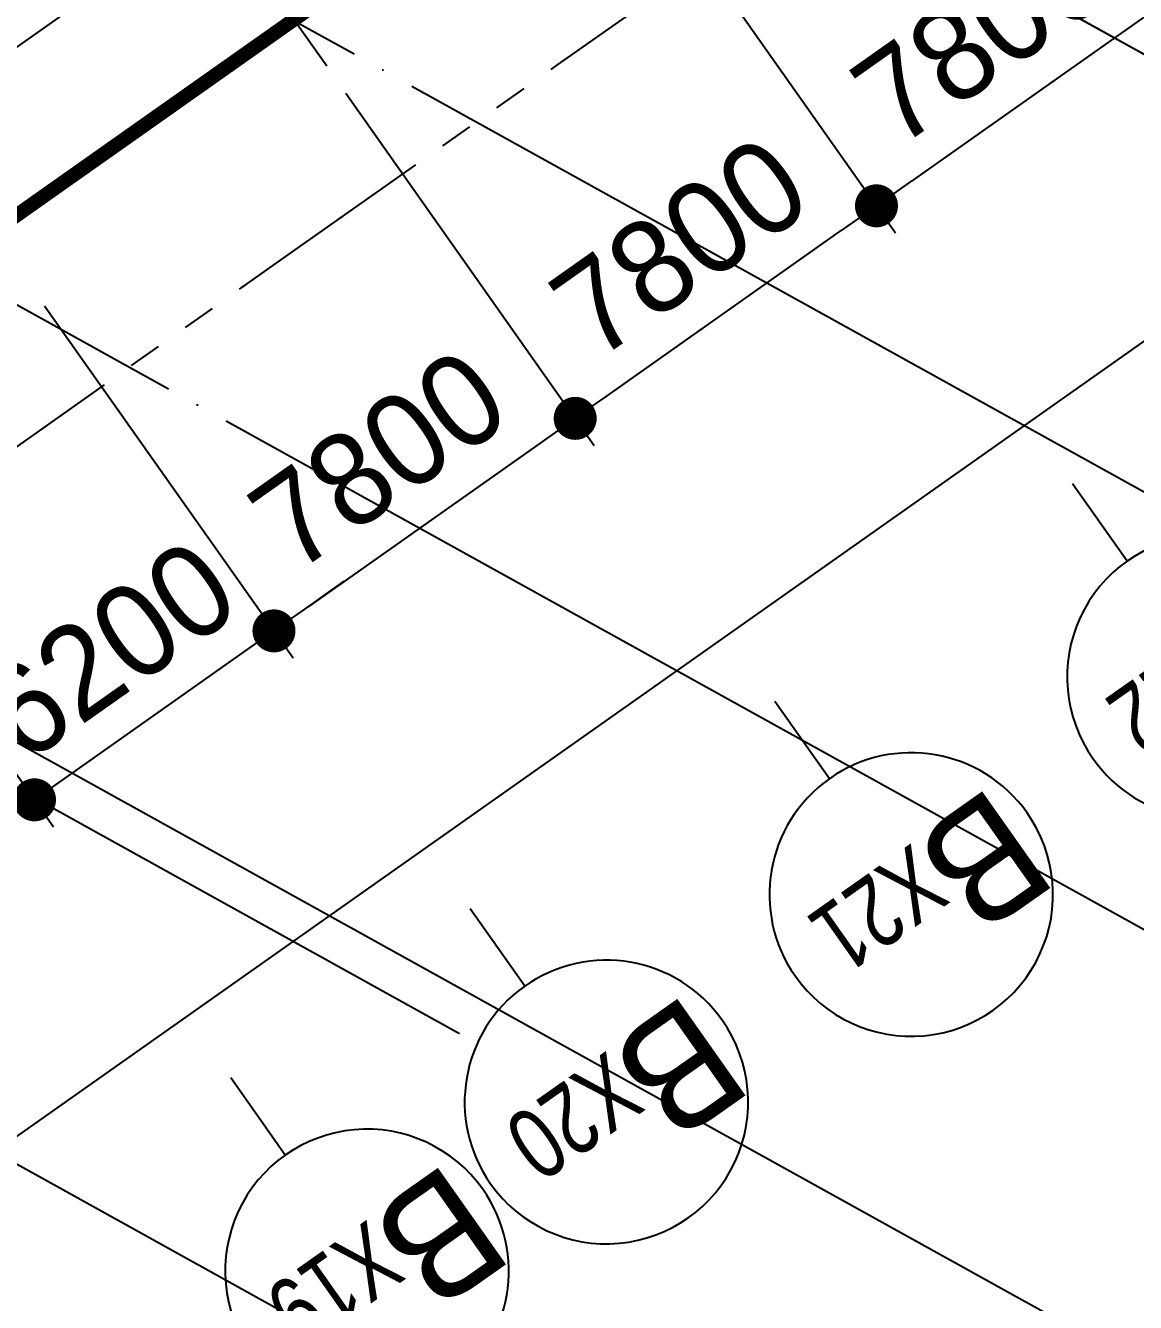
# Model space of a CAD drawing. Header units: millimetres. Extents: x -21000 to 567700, y 435000 to 850800.
# Drawn here: x 388425 to 411907, y 584986 to 612003 of the extents above; entities that cross this region are included whole.
import ezdxf
from ezdxf.enums import TextEntityAlignment as Align
from ezdxf.xclip import XClip

# ---------------------------------------------------------------- set-up
doc = ezdxf.new("R2010")
doc.units = ezdxf.units.MM
doc.header["$LTSCALE"] = 700
doc.header["$XCLIPFRAME"] = 2
for name, pattern in [('AB_Pbase$0$PHANTOMX2', [5, 2.5, -0.5, 0.5, -0.5, 0.5, -0.5]), ('AB_Pbase$0$주차장기둥$0$CEN', [62, 60, -1, 0, -1]), ('AB_Pbase$0$주차장기둥$0$PHANTOMX2', [5, 2.5, -0.5, 0.5, -0.5, 0.5, -0.5]), ('AB_Pbase$0$지하1층 동골조$0$PHANTOMX2', [5, 2.5, -0.5, 0.5, -0.5, 0.5, -0.5])]:
    doc.linetypes.add(name, pattern=pattern)
doc.layers.get('0').update_dxf_attribs({"color": 2})
doc.layers.get('Defpoints').update_dxf_attribs({"color": 171})
for name, color, linetype in [('AB_Pbase$0$ELE4', 4, 'Continuous'), ('AB_Pbase$0$HAT', 8, 'Continuous'), ('AB_Pbase$0$SITE', 3, 'AB_Pbase$0$PHANTOMX2'), ('AB_Pbase$0$주차장기둥$0$CEN_P', 244, 'AB_Pbase$0$주차장기둥$0$CEN'), ('p_구조전체평면도중심선$0$AXIS', 7, 'Continuous'), ('p_구조전체평면도중심선$0$DIM', 7, 'Continuous'), ('p_구조전체평면도중심선$0$SDIM', 4, 'Continuous')]:
    doc.layers.add(name, color=color, linetype=linetype)
doc.layers.add('AB_Pbase$0$주차장기둥$0$Defpoints1', color=235, linetype='Continuous', plot=False)
doc.layers.add('AB_Pbase$0$지하1층 동골조$0$Defpoints1', color=235, linetype='Continuous', plot=False)
doc.styles.add('p_구조전체평면도중심선$0$도면기준$0$울릉도L', font='')
doc.styles.add('p_구조전체평면도중심선$0$돋움', font='')
doc.styles.add('p_구조전체평면도중심선$0$돋음', font='')
doc.styles.get('p_구조전체평면도중심선$0$도면기준$0$울릉도L').set_extended_font_data('Dotum')
doc.styles.get('p_구조전체평면도중심선$0$돋움').set_extended_font_data('Dotum')
doc.styles.get('p_구조전체평면도중심선$0$돋음').set_extended_font_data('Dotum')
doc.dimstyles.new('p_구조전체평면도중심선$0$ADIM', dxfattribs={"dimscale": 700, "dimtxt": 3, "dimasz": 1.5, "dimexe": 1, "dimexo": 1, "dimgap": 1, "dimtad": 1, "dimdec": 0, "dimdsep": 46, "dimtxsty": 'p_구조전체평면도중심선$0$돋움', "dimblk1": 'p_구조전체평면도중심선$0$DOT', "dimblk2": 'p_구조전체평면도중심선$0$DOT', "dimsah": 1, "dimcen": 1, "dimdle": 1.5, "dimclrd": 7, "dimclre": 7, "dimclrt": 3, "dimadec": 0, "dimazin": 0, "dimtfac": 1, "dimtdec": 0, "dimtix": 1, "dimtmove": 2, "dimatfit": 3, "dimldrblk": 'p_구조전체평면도중심선$0$_Dot', "dimfxl": 1, "dimtvp": 1, "dimtolj": 1, "dimtzin": 0, "dimarcsym": 0})

# ---------------------------------------------------------------- blocks, each defined once
blk = doc.blocks.new('AB_Pbase$0$SITE0917')
at = {"layer": 'AB_Pbase$0$SITE', "ltscale": 4, "const_width": 300, "flags": 128}
blk.add_lwpolyline([(212875.5226913914, -144967.9436347186), (209905.5226933584, -142007.9436366707), (204835.5226932391, -136927.9436366707), (200145.5226933584, -132237.9436366707), (190405.5226933584, -122487.9436366707), (180635.5226933584, -112707.9436366707), (171033.5226932391, -103095.9436366707), (171033.5226932391, -103095.9436366707), (158735.5226932391, -90777.9436366707), (158735.5226932391, -90777.9436366707), (141625.5226933583, -73667.94363667071), (139745.5226933584, -71777.94363667071), (128759.6409070119, -60783.20940472186), (176825.0331493243, 583.6105911433698), (181317.818947874, 2777.893112093211), (191835.5271945819, 2802.053239092231), (195845.5271945819, 2812.053239077331), (208845.5271945819, 2852.053237184883), (221743.626651369, 2892.06873819232), (225744.6244504079, 2912.068728670478), (238651.5422055349, 2912.068728670478), (251950.5271831379, 2992.059489473701), (272862.9252507314, 3046.53267352283), (279849.1801639423, 3072.053239092231), (281852.1938052997, 3072.053239092231), (297941.9374233112, 3132.063512071967), (307300.7231212482, 3162.059619173408), (318838.3997646198, 3162.059619173408), (322371.2743030414, 3192.061496004463), (329338.4003864153, 3212.081973299385), (331330.7628819571, 3220.690180525184), (331828.2668988332, 3220.690180525184), (342782.7343594656, 3252.066224306822), (353879.1308360919, 3292.053239092231), (357878.2544476613, 3302.053239092231), (368882.1278186664, 3332.064130038023), (377971.3405453787, 3362.060725435615), (436462.7193828447, 3532.065694078803), (443895.9960361347, 3563.922595232725), (449423.0799442157, 3587.610097154975), (453866.1855809315, 1294.400056108832), (461852.4727513418, -10041.00862577557), (461003.7809254751, -14961.95677830279), (456209.7372966632, -18339.40897634625), (446979.5817219838, -24859.51969791949), (436111.4073863848, -32529.5719306618), (433801.8979336843, -34157.88618353009), (424034.6123463735, -41045.97189594805), (408709.4036403522, -51856.05716398358), (403261.4843479023, -55701.55064083635), (401223.9570653065, -57139.73365095258), (393879.0417897329, -62330.19515874983), (377929.971072875, -73579.24503590167), (370948.9851338491, -78503.33361700177), (368971.204642974, -79898.3752963692), (360220.8510434254, -86072.76474453509), (350807.3700215444, -92731.08049848676), (341600.0988155231, -99229.15493656695), (316997.7994954214, -116580.7778270542), (268640.302676879, -150722.1810577065), (261993.6253811941, -155385.4898631722), (240653.034370929, -170435.8783534616), (213592.7361332998, -144250.1070703864), (212875.5226913914, -144967.9436347186)], dxfattribs=at)
blk = doc.blocks.new('AB_Pbase$0$CO_110-2-B_1')
at = {"layer": 'AB_Pbase$0$HAT'}
h = blk.add_hatch(dxfattribs=at)
h.set_pattern_fill('_USER', color=256, scale=300, angle=1.27e-14, style=0, double=1, pattern_type=0)
h.set_pattern_definition([(360, (-579431.2451575457, -192254.434921809), (-4.26e-14, 300.0000000000001), []), (90, (-579431.2451575457, -192254.434921809), (-300.0000000000001, -4.26e-14), [])])
h.paths.add_polyline_path([(-87756.58783367462, -1480.001215872617), (-87756.5878336745, -3265.001215871686)])
edge = h.paths.add_edge_path()
edge.add_line((-90036.5632961461, -3265.000001043518), (-87756.5878336744, -3265.001215871397))
edge.add_line((-90036.5632961461, -3265.000001043518), (-87756.5878336744, -3265.001215871397))
blk = doc.blocks.new('AB_Pbase$0$지하1층 동골조')
at = {"layer": 'AB_Pbase$0$지하1층 동골조$0$Defpoints1', "linetype": 'AB_Pbase$0$지하1층 동골조$0$PHANTOMX2', "ltscale": 2}
blk.add_lwpolyline([(200766.8213119495, -65476.22522033812), (225366.821311942, -48126.22522035322), (234576.8213157725, -41626.22522035084), (246876.8213157725, -32926.22522032087), (252736.8213157583, -28796.22522035116), (254715.8213119523, -27400.22522035046), (261696.8213119425, -22476.22522033792), (277645.8213119581, -11227.22522033815), (285077.8213119452, -5975.225220350258), (285946.8213119448, -5361.225220321154), (286306.8213157666, -5106.22522035049), (287116.8213119528, -4536.225220320921), (295786.821311943, 1583.774779678963), (305746.8213119523, 8613.774779648811)], dxfattribs=at)
at = {"layer": 'AB_Pbase$0$지하1층 동골조$0$Defpoints1', "linetype": 'AB_Pbase$0$지하1층 동골조$0$PHANTOMX2', "ltscale": 2, "flags": 128}
blk.add_lwpolyline([(305495.9026907312, 13325.75480388157), (315263.1882780431, 20213.8405162844), (317572.6977307428, 21842.1547691825), (328440.8720663411, 29512.2070019088), (337671.02764102, 36032.31772346707), (342465.0712698323, 39409.76992152684), (343313.763095693, 44330.71807405451), (335327.4759252898, 55666.12675592343), (330884.3702885748, 57959.33679699717), (325357.2863804787, 57935.64929507562), (317924.009727196, 57903.7923939097), (259432.6308897287, 57733.78742527863), (250343.4181630166, 57703.79082986758), (239339.544792019, 57673.77993892255), (235340.4211804341, 57663.77993892226), (224244.0247038228, 57623.79292412015), (213289.5572431827, 57592.4168803686), (212792.0532263136, 57592.41688036814), (210799.6907307646, 57583.80867314234), (203832.5646473909, 57563.78819584782), (200299.6901089691, 57533.7863189886), (188762.0134655972, 57533.78631898906), (179403.2277676678, 57503.79021190275), (163313.4841496574, 57443.77993890532), (161310.4705083003, 57443.77993890561), (154324.2155950975, 57418.25937336619), (133411.8175274874, 57363.78618930367), (120112.8325498928, 57283.79542851622), (107205.9147947664, 57283.7954285146), (103204.9169957338, 57263.79543802055), (90306.81753893942, 57223.77993699867), (77306.81753893226, 57183.77993892121), (73296.81753893942, 57173.77993893699), (62779.10929223266, 57149.61981190787), (58286.32349368278, 54955.33729098766), (10220.93125137029, -6411.482704892172), (21206.81303770136, -17406.21693685569), (23086.81303771579, -19296.21693684105), (40196.81303759798, -36406.21693684201), (52494.81303759576, -48724.21693684242), (62096.81303771544, -58336.21693684224), (71866.8130377158, -68116.21693684178), (81606.81303771638, -77866.21693684097), (86296.81303759624, -82556.21693684217), (91366.81303771593, -87636.2169368267), (94336.81303573401, -90596.21693490571), (95054.02647765732, -89878.38037055836), (122114.3247152711, -116064.1516536176), (143454.9157255366, -101013.7631633271), (150101.5930212427, -96350.4543578931), (198459.089839779, -62209.05112723936), (223061.3891598729, -44857.42823672413), (232268.6603658942, -38359.35379867203), (241682.1413877831, -31701.0380447181), (250432.4949873314, -25526.64859652397), (252410.2754782063, -24131.60691718559), (259391.2614172247, -19207.51833607198), (275340.3321340906, -7958.46845893556), (282685.2474096659, -2768.006951123767), (284722.7746922598, -1329.823941022914), (290170.6939847022, 2515.66953584808)], close=True, dxfattribs=at)
blk = doc.blocks.new('AB_Pbase$0$AB_Pbase_지하1층_골조')
blk.add_line((270666.7988851521, 528593.1957365208), (441533.4427357911, 649150.7330312552))
blk = doc.blocks.new('AB_Pbase$0$주차장기둥$0$cen 2bl 지하')
at = {"layer": 'AB_Pbase$0$주차장기둥$0$CEN_P'}
blk.add_line((71415.06109497845, 154174.8429524932), (40928.29649940181, 168909.1367202584), dxfattribs=at)
at = {"layer": 'AB_Pbase$0$주차장기둥$0$CEN_P', "color": 5}
for p, q in [((-132795.7554591527, 162782.9533104155), (119274.2270253442, 162782.9533103718)), ((-57008.31645437511, 162782.9533104715), (119274.2270252226, 162782.9533104641)), ((-57008.31645437546, 154682.9533104611), (119274.2270252402, 154682.9533104473)), ((-57008.31645437636, 146582.9533105551), (119274.22702514, 146582.9533105355)), ((-60585.70226702042, 138482.9533104352), (119274.2270251826, 138482.9533103963)), ((-127185.7022670383, 130682.953310399), (119274.2270251849, 130682.9533104221))]:
    blk.add_line(p, q, dxfattribs=at)
blk = doc.blocks.new('AB_Pbase$0$주차장기둥')
at = {"layer": 'AB_Pbase$0$주차장기둥$0$Defpoints1', "linetype": 'AB_Pbase$0$주차장기둥$0$PHANTOMX2', "ltscale": 2}
blk.add_lwpolyline([(81498.73545854418, 89238.6311978714), (93649.14047274043, 116780.4205004952), (98195.9038347966, 127095.5086242098), (104258.2303900188, 140887.832458081), (107154.1235267135, 147446.0565271724), (108131.4644603008, 149661.9224266505), (111579.3019103464, 157478.095014184), (119456.599895364, 175334.7122317785), (123122.0873097751, 183664.3178655661), (123550.7323166629, 184638.1866750608), (123727.9778393475, 185042.1780455443), (124128.7116474789, 185947.9442454406), (128408.3191319689, 195659.1882326212), (133324.9877870936, 206814.8535796744)], dxfattribs=at)
at = {"rotation": 1.99999810188403}
blk.add_blockref('AB_Pbase$0$주차장기둥$0$cen 2bl 지하', (36991.78868371947, -11666.72538985428), dxfattribs=at)
blk = doc.blocks.new('AB_Pbase')
for name, p, rotation in [('AB_Pbase$0$AB_Pbase_지하1층_골조', (-6.7507498898e-06, -3.3393152989e-06), 359.9999999999999), ('AB_Pbase$0$주차장기둥', (231892.5219283827, 539971.4727125298), 329.0000000345588), ('AB_Pbase$0$지하1층 동골조', (146945.0535187308, 639965.19614713), 359.9999999999994), ('AB_Pbase$0$SITE0917', (28406.34386310187, 694336.9228469435), 359.9999999999983)]:
    blk.add_blockref(name, p, dxfattribs=dict(rotation=rotation))
at = {"layer": 'AB_Pbase$0$ELE4', "rotation": 60.99999813644301}
blk.add_blockref('AB_Pbase$0$CO_110-2-B_1', (438655.6231887233, 673429.3951409757), dxfattribs=at)
blk = doc.blocks.new('p_구조전체평면도중심선$0$DOT')
at = {"layer": 'p_구조전체평면도중심선$0$SDIM', "color": 0, "linetype": 'ByBlock'}
blk.add_line((-0.5, 0), (-1, 0), dxfattribs=at)
at = {"layer": 'p_구조전체평면도중심선$0$SDIM', "color": 0, "linetype": 'ByBlock', "const_width": 0.5}
blk.add_lwpolyline([(-0.25, 0, 1), (0.25, 0, 1)], format="xyb", close=True, dxfattribs=at)
blk = doc.blocks.new('*D160')
at = {"layer": 'Defpoints', "color": 0, "transparency": 16777216}
for p in [(354952.7413774853, -91267.45125712593), (348579.4395238509, -95764.23049145445), (353835.0580489948, -103213.0380808041)]:
    blk.add_point(p, dxfattribs=at)
at = {"layer": 'p_구조전체평면도중심선$0$DIM', "color": 7, "lineweight": -2, "transparency": 16777216}
for p, q in [((355356.2984882589, -91839.4142439914), (360611.9170134029, -99288.221833341)), ((348982.9966346245, -96336.19347831992), (354238.6151597684, -103785.0010676695)), ((359464.8080197043, -99240.88309048128), (354578.6099319199, -102688.4138367984))]:
    blk.add_line(p, q, dxfattribs=at)
at = {"layer": 'p_구조전체평면도중심선$0$DIM', "color": 7, "lineweight": -2, "transparency": 16777216, "xscale": 910, "yscale": 910, "zscale": 910}
for p, rotation in [((360208.3599026293, -98716.25884647555), 35.20545823933306), ((353835.0580489948, -103213.0380808041), 215.2054582393331)]:
    blk.add_blockref('p_구조전체평면도중심선$0$DOT', p, dxfattribs=dict(at, rotation=rotation))
at = {"layer": 'p_구조전체평면도중심선$0$DIM', "color": 3, "transparency": 16777216, "insert": (356052.4053157151, -99590.85079830851), "char_height": 1960, "attachment_point": 5, "rotation": 35.20545823933308, "style": 'p_구조전체평면도중심선$0$도면기준$0$울릉도L'}
blk.add_mtext('\\A1;7800', dxfattribs=at)
blk = doc.blocks.new('p_구조전체평면도중심선$0$_Dot')
at = {"color": 0, "linetype": 'ByBlock', "lineweight": -2}
blk.add_line((-0.5, 0), (-1, 0), dxfattribs=at)
at = {"color": 0, "linetype": 'ByBlock', "const_width": 0.5}
blk.add_lwpolyline([(-0.25, 0, 1), (0.25, 0, 1)], format="xyb", close=True, dxfattribs=at)
blk = doc.blocks.new('*D161')
at = {"layer": 'Defpoints', "color": 0, "transparency": 16777216}
for p in [(360018.6992611682, -87693.08827598742), (354952.7413774853, -91267.45125712597), (365274.3177860648, -95141.89586501103)]:
    blk.add_point(p, dxfattribs=at)
at = {"layer": 'p_구조전체평면도중심선$0$DIM', "color": 7, "lineweight": -2, "transparency": 16777216}
for p, q in [((360422.256371941, -88265.05126285346), (365677.8748968375, -95713.85885187707)), ((355356.2984882581, -91839.41424399201), (360611.9170131546, -99288.22183301562)), ((366017.8696689906, -94617.27162100645), (366761.4215519165, -94092.64737700191)), ((360208.3599023818, -98716.25884614958), (365274.3177860648, -95141.89586501103)), ((359464.8080194559, -99240.88309015415), (358721.25613653, -99765.50733415868))]:
    blk.add_line(p, q, dxfattribs=at)
at = {"layer": 'p_구조전체평면도중심선$0$DIM', "color": 7, "lineweight": -2, "transparency": 16777216, "xscale": 910, "yscale": 910, "zscale": 910}
for p, rotation in [((365274.3177860648, -95141.89586501103), 215.2054582392436), ((360208.3599023818, -98716.25884614958), 35.20545823924353)]:
    blk.add_blockref('p_구조전체평면도중심선$0$DOT', p, dxfattribs=dict(at, rotation=rotation))
at = {"layer": 'p_구조전체평면도중심선$0$DIM', "color": 3, "transparency": 16777216, "insert": (361772.0351841285, -95555.27969024736), "char_height": 1960, "attachment_point": 5, "rotation": 35.20545823924358, "style": 'p_구조전체평면도중심선$0$도면기준$0$울릉도L'}
blk.add_mtext('\\A1;6200', dxfattribs=at)
blk = doc.blocks.new('*D162')
at = {"layer": 'Defpoints', "color": 0, "transparency": 16777216}
for p in [(366392.0011148028, -83196.30904168898), (360018.6992611682, -87693.0882759875), (365274.3177863865, -95141.89586549209)]:
    blk.add_point(p, dxfattribs=at)
at = {"layer": 'p_구조전체평면도중심선$0$DIM', "color": 7, "lineweight": -2, "transparency": 16777216}
for p, q in [((366795.5582255746, -83768.27202855569), (372051.1767507929, -91217.07961806026)), ((360422.2563719401, -88265.0512628542), (365677.8748971584, -95713.85885235875)), ((370904.0677570943, -91169.74087519698), (366017.8696693132, -94617.2716214887))]:
    blk.add_line(p, q, dxfattribs=at)
at = {"layer": 'p_구조전체평면도중심선$0$DIM', "color": 7, "lineweight": -2, "transparency": 16777216, "xscale": 910, "yscale": 910, "zscale": 910}
for p, rotation in [((371647.619640021, -90645.11663119358), 35.20545823915281), ((365274.3177863865, -95141.89586549209), 215.2054582391528)]:
    blk.add_blockref('p_구조전체평면도중심선$0$DOT', p, dxfattribs=dict(at, rotation=rotation))
at = {"layer": 'p_구조전체평면도중심선$0$DIM', "color": 3, "transparency": 16777216, "insert": (367491.665053111, -91519.70858300847), "char_height": 1960, "attachment_point": 5, "rotation": 35.20545823915278, "style": 'p_구조전체평면도중심선$0$도면기준$0$울릉도L'}
blk.add_mtext('\\A1;7800', dxfattribs=at)
blk = doc.blocks.new('*D163')
at = {"layer": 'Defpoints', "color": 0, "transparency": 16777216}
for p in [(372765.3029684672, -78699.52980736061), (366392.0011148176, -83196.30904168895), (378020.9214934767, -86148.33739653762)]:
    blk.add_point(p, dxfattribs=at)
at = {"layer": 'p_구조전체평면도중심선$0$DIM', "color": 7, "lineweight": -2, "transparency": 16777216}
for p, q in [((373168.8600792402, -79271.4927942265), (378424.4786042498, -86720.30038340352)), ((366795.5582255907, -83768.27202855483), (372051.1767506002, -91217.07961773186)), ((372391.1715227528, -90120.49238686106), (377277.3696105511, -86672.9616405425))]:
    blk.add_line(p, q, dxfattribs=at)
at = {"layer": 'p_구조전체평면도중심선$0$DIM', "color": 7, "lineweight": -2, "transparency": 16777216, "xscale": 910, "yscale": 910, "zscale": 910}
for p, rotation in [((378020.9214934767, -86148.33739653762), 35.20545823926833), ((371647.6196398272, -90645.11663086596), 215.2054582392683)]:
    blk.add_blockref('p_구조전체평면도중심선$0$DOT', p, dxfattribs=dict(at, rotation=rotation))
at = {"layer": 'p_구조전체평면도중심선$0$DIM', "color": 3, "transparency": 16777216, "insert": (373864.9669065566, -87022.92934836936), "char_height": 1960, "attachment_point": 5, "rotation": 35.20545823926833, "style": 'p_구조전체평면도중심선$0$도면기준$0$울릉도L'}
blk.add_mtext('\\A1;7800', dxfattribs=at)
blk = doc.blocks.new('*D164')
at = {"layer": 'Defpoints', "color": 0, "transparency": 16777216}
for p in [(379138.6048221167, -74202.7505730321), (372765.3029684374, -78699.52980733084), (378020.9214933999, -86148.3373965249)]:
    blk.add_point(p, dxfattribs=at)
at = {"layer": 'p_구조전체평면도중심선$0$DIM', "color": 7, "lineweight": -2, "transparency": 16777216}
for p, q in [((379542.1619328867, -74774.71355990012), (384797.7804578492, -82223.52114909419)), ((373168.8600792074, -79271.49279419886), (378424.4786041699, -86720.30038339293)), ((383650.6714641508, -82176.1824062271), (378764.4733763284, -85623.71315252397))]:
    blk.add_line(p, q, dxfattribs=at)
at = {"layer": 'p_구조전체평면도중심선$0$DIM', "color": 7, "lineweight": -2, "transparency": 16777216, "xscale": 910, "yscale": 910, "zscale": 910}
for p, rotation in [((384394.2233470792, -81651.55816222617), 35.20545823896463), ((378020.9214933999, -86148.3373965249), 215.2054582389646)]:
    blk.add_blockref('p_구조전체평면도중심선$0$DOT', p, dxfattribs=dict(at, rotation=rotation))
at = {"layer": 'p_구조전체평면도중심선$0$DIM', "color": 3, "transparency": 16777216, "insert": (380238.2687601514, -82526.15011403801), "char_height": 1960, "attachment_point": 5, "rotation": 35.205458238964646, "style": 'p_구조전체평면도중심선$0$도면기준$0$울릉도L'}
blk.add_mtext('\\A1;7800', dxfattribs=at)
blk = doc.blocks.new('*D220')
at = {"layer": 'Defpoints', "color": 0, "transparency": 16777216}
for p in [(415253.981992407, -48721.00157795311), (244972.4299029693, -168865.7185571847), (253456.5053141707, -180890.2300412221)]:
    blk.add_point(p, dxfattribs=at)
at = {"layer": 'p_구조전체평면도중심선$0$DIM', "color": 7, "lineweight": -2, "transparency": 16777216}
for p, q in [((415657.5391031817, -49292.96456481775), (424141.6145143829, -61317.47604885505)), ((422994.5055206842, -61270.13730599757), (254200.0571970947, -180365.605797215)), ((245375.9870137441, -169437.6815440494), (253860.0624249454, -181462.1930280868))]:
    blk.add_line(p, q, dxfattribs=at)
at = {"layer": 'p_구조전체평면도중심선$0$DIM', "color": 7, "lineweight": -2, "transparency": 16777216, "xscale": 910, "yscale": 910, "zscale": 910}
for p, rotation in [((423738.0574036082, -60745.5130619904), 35.20545823944298), ((253456.5053141707, -180890.2300412221), 215.2054582394429)]:
    blk.add_blockref('p_구조전체평면도중심선$0$DOT', p, dxfattribs=dict(at, rotation=rotation))
at = {"layer": 'p_구조전체평면도중심선$0$DIM', "color": 3, "transparency": 16777216, "insert": (337627.9776987898, -119444.0738862768), "char_height": 1960, "attachment_point": 5, "rotation": 35.20545823944295, "style": 'p_구조전체평면도중심선$0$도면기준$0$울릉도L'}
blk.add_mtext('\\A1;208400', dxfattribs=at)
blk = doc.blocks.new('p_구조전체평면도중심선$0$BOMBOM_S')
at = {"layer": 'p_구조전체평면도중심선$0$AXIS', "color": 7}
blk.add_line((0, 0.4000000000032742), (0, 3.638e-12), dxfattribs=at)
blk.add_lwpolyline([(-0.6000000000003638, 1.000000000003637, 1), (0.6000000000003638, 1.000000000003637, 1), (-0.6000000000003638, 1.000000000003637, 1)], format="xyb", dxfattribs=at)
at = {"layer": 'p_구조전체평면도중심선$0$AXIS', "color": 1, "style": 'p_구조전체평면도중심선$0$돋음'}
for tag, p, height in [('X', (-0.2946560673717613, 0.8158881493654916), 0.3999999999999999), ('N', (0.1285146189657098, 0.8158881493654916), 0.25)]:
    blk.add_attdef(tag, p, '', height=height, dxfattribs=at)
blk = doc.blocks.new('p_구조전체평면도중심선')
at = {"layer": 'p_구조전체평면도중심선$0$AXIS'}
ref = blk.add_blockref('p_구조전체평면도중심선$0$BOMBOM_S', (382171.8266049506, -92031.40121159633), dxfattribs=dict(at, xscale=5000, yscale=5000, zscale=5000, rotation=215.2057507652755))
ref.add_attrib('X', 'B', (386773.9202007813, -93779.81092803762), dxfattribs={"color": 1, "height": 2500.000000000003, "rotation": 215.2057508661897, "style": 'p_구조전체평면도중심선$0$돋음'})
ref.add_attrib('N', '      X22', dxfattribs={"color": 1, "height": 1500.000000000001, "rotation": 215.2057508661897, "style": 'p_구조전체평면도중심선$0$돋음', "width": 0.8000000000000007}).set_placement((385002.9827346661, -95065.33902891527), align=Align.CENTER)
ref = blk.add_blockref('p_구조전체평면도중심선$0$BOMBOM_S', (375873.6630314297, -96634.48383868812), dxfattribs=dict(at, xscale=5000, yscale=5000, zscale=5000, rotation=215.2057507652755))
ref.add_attrib('X', 'B', (380475.7566272604, -98382.89355512953), dxfattribs={"color": 1, "height": 2500.000000000003, "rotation": 215.2057508661897, "style": 'p_구조전체평면도중심선$0$돋음'})
ref.add_attrib('N', '      X21', dxfattribs={"color": 1, "height": 1500.000000000001, "rotation": 215.2057508661897, "style": 'p_구조전체평면도중심선$0$돋음', "width": 0.8000000000000007}).set_placement((378704.8191611452, -99668.42165600695), align=Align.CENTER)
ref = blk.add_blockref('p_구조전체평면도중심선$0$BOMBOM_S', (369425.3624441943, -101024.8886824199), dxfattribs=dict(at, xscale=5000, yscale=5000, zscale=5000, rotation=215.2057507652755))
ref.add_attrib('X', 'B', (374027.456040025, -102773.2983988612), dxfattribs={"color": 1, "height": 2500.000000000003, "rotation": 215.2057508661897, "style": 'p_구조전체평면도중심선$0$돋음'})
ref.add_attrib('N', '      X20', dxfattribs={"color": 1, "height": 1500.000000000001, "rotation": 215.2057508661897, "style": 'p_구조전체평면도중심선$0$돋음', "width": 0.8000000000000007}).set_placement((372256.51857391, -104058.8264997387), align=Align.CENTER)
ref = blk.add_blockref('p_구조전체평면도중심선$0$BOMBOM_S', (364359.4276916456, -104599.2733545392), dxfattribs=dict(at, xscale=5000, yscale=5000, zscale=5000, rotation=215.2057507652755))
ref.add_attrib('X', 'B', (368961.5212874762, -106347.6830709805), dxfattribs={"color": 1, "height": 2500.000000000003, "rotation": 215.2057508661897, "style": 'p_구조전체평면도중심선$0$돋음'})
ref.add_attrib('N', '      X19', dxfattribs={"color": 1, "height": 1500.000000000001, "rotation": 215.2057508661897, "style": 'p_구조전체평면도중심선$0$돋음', "width": 0.8000000000000007}).set_placement((367190.5838213611, -107633.2111718581), align=Align.CENTER)
ref = blk.add_blockref('p_구조전체평면도중심선$0$BOMBOM_S', (357986.148796596, -109096.0851279578), dxfattribs=dict(at, xscale=5000, yscale=5000, zscale=5000, rotation=215.2057507652755))
ref.add_attrib('X', 'B', (362588.2423924267, -110844.4948443993), dxfattribs={"color": 1, "height": 2500.000000000003, "rotation": 215.2057508661897, "style": 'p_구조전체평면도중심선$0$돋음'})
ref.add_attrib('N', '      X18', dxfattribs={"color": 1, "height": 1500.000000000001, "rotation": 215.2057508661897, "style": 'p_구조전체평면도중심선$0$돋음', "width": 0.8000000000000007}).set_placement((360817.3049263115, -112130.0229452767), align=Align.CENTER)
at = {"layer": 'p_구조전체평면도중심선$0$DIM'}
for p1, p2, distance, picture, middle in [((415253.981992407, -48721.00157795311), (244972.4299029694, -168865.7185571848), 14716.26352076829, '*D220', (337627.9776987898, -119444.0738862768)), ((379138.6048221166, -74202.75057303207), (372765.3029684373, -78699.52980733081), 9116.263520805293, '*D164', (380238.2687601514, -82526.15011403801)), ((366392.0011148177, -83196.30904168892), (372765.3029684672, -78699.52980736061), -9116.263520818415, '*D163', (373864.9669065566, -87022.92934836936)), ((366392.0011148027, -83196.30904168892), (360018.6992611682, -87693.08827598742), 9116.263521206507, '*D162', (367491.665053111, -91519.70858300847)), ((354952.7413774853, -91267.45125712593), (360018.6992611682, -87693.08827598742), -9116.263520627968, '*D161', (361772.0351841285, -95555.27969024736)), ((354952.7413774853, -91267.45125712593), (348579.4395238508, -95764.23049145448), 9116.263521036963, '*D160', (356052.4053157151, -99590.85079830851))]:
    dim = blk.add_aligned_dim(p1=p1, p2=p2, distance=distance, dimstyle='p_구조전체평면도중심선$0$ADIM', override={"dimtxt": 2.799999999999999, "dimasz": 1.3, "dimtxsty": 'p_구조전체평면도중심선$0$도면기준$0$울릉도L'}, dxfattribs=at)
    dim.commit()
    dim.dimension.update_dxf_attribs({"geometry": picture, "text_midpoint": middle})

msp = doc.modelspace()

# ---------------------------------------------------------------- block references
ref = msp.add_blockref('AB_Pbase', (1.00299076e-08, -1.3533281e-09))
XClip(ref).set_block_clipping_path([(-1.50175765e-08, 445500.00000001484), (493845.7187941075, 839949.3912975936)])

# ---------------------------------------------------------------- next in the draw order: linework, layer by layer
msp.add_line((275158.8389484171, 658552.1259970895), (397605.5957470407, 590678.7751920887))

# ---------------------------------------------------------------- next in the draw order: block references
msp.add_blockref('p_구조전체평면도중심선', (28406.34386125883, 694336.9228477918))

doc.saveas('drawing.dxf')
